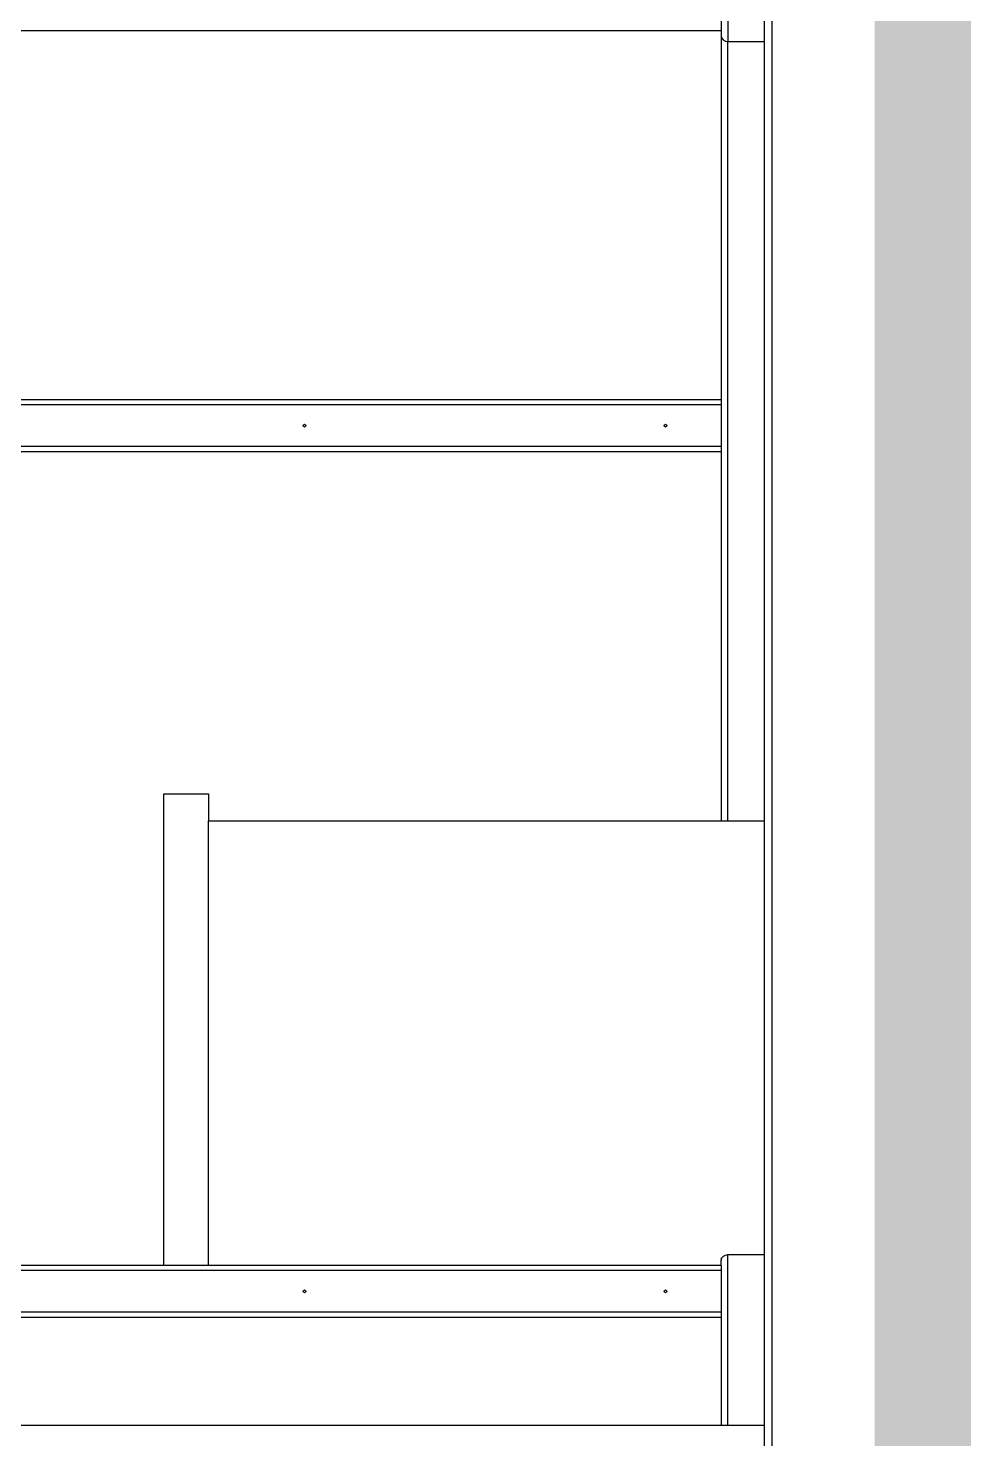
# Model space of a CAD drawing. Header units: inches. Extents: x 203 to 1065, y -1127 to 921.
# Drawn here: x 360.549 to 361.912, y 894.712 to 896.768 of the extents above; entities that cross this region are included whole.
import ezdxf

# ---------------------------------------------------------------- set-up
doc = ezdxf.new("R2010")
doc.units = ezdxf.units.IN
doc.header["$MEASUREMENT"] = 0
doc.linetypes.add('CONTINUA', pattern=[0])
for name, color, linetype in [('1-PLATEA', 3, 'Continuous'), ('CORTE PERFILES Y CERCHA', 3, 'CONTINUA'), ('CORTE PROY', 8, 'CONTINUA')]:
    doc.layers.add(name, color=color, linetype=linetype)

msp = doc.modelspace()

# ---------------------------------------------------------------- hatches: boundary and pattern name
at = {"linetype": 'ByBlock', "true_color": 0x139b48}
h = msp.add_hatch(color=114, dxfattribs=at)
h.dxf.hatch_style = 1
h.paths.add_polyline_path([(363.9322, 908.3504), (361.9322, 908.3504), (361.7822, 904.5916), (361.7822, 892.8156), (361.3322, 890.388), (361.3322, 878.612), (361.032, 864.9255), (361.032, 855.6775), (360.7822, 850.8905), (360.7822, 841.6425), (360.1822, 838.0559), (363.9322, 838.0559)])

# ---------------------------------------------------------------- linework, layer by layer
at = {"layer": '1-PLATEA', "color": 4}
msp.add_line((361.6322, 903.7916), (361.6322, 893.6156), dxfattribs=at)
at = {"layer": 'CORTE PERFILES Y CERCHA'}
msp.add_line((361.6212, 903.7336), (361.6212, 893.6916), dxfattribs=at)
at = {"layer": 'CORTE PROY', "ltscale": 0.5}
for p, q in [((361.5582, 899.1411), (361.5582, 896.7646)), ((361.568, 899.1411), (361.568, 896.7486)), ((361.5582, 894.9641), (361.5582, 894.7317)), ((361.568, 894.7317), (361.568, 894.9801)), ((361.5582, 894.9571), (359.3112, 894.9571)), ((361.5582, 894.8961), (359.3112, 894.8961))]:
    msp.add_line(p, q, dxfattribs=at)
at = {"layer": 'CORTE PROY', "color": 253, "ltscale": 0.5}
for p, q in [((361.5582, 896.7566), (361.5582, 895.6123)), ((361.568, 895.6123), (361.568, 896.7486)), ((361.5582, 896.2191), (359.3112, 896.2191)), ((361.5582, 896.1581), (359.3112, 896.1581)), ((361.5582, 894.9756), (361.5582, 894.9721))]:
    msp.add_line(p, q, dxfattribs=at)
at = {"layer": 'CORTE PROY', "ltscale": 0.5}
for points in [[(359.3112, 896.7646), (361.5582, 896.7646)], [(361.5582, 894.9641), (359.3112, 894.9641)], [(359.3112, 894.8891), (361.5582, 894.8891)], [(361.6212, 893.7515), (359.5952, 893.7515), (359.5952, 894.7317), (361.6212, 894.7317)]]:
    msp.add_lwpolyline(points, dxfattribs=at)
for points in [[(361.5582, 896.7646), (361.5582, 896.7566, 0.355123), (361.568, 896.7486), (361.6212, 896.7486)], [(361.5582, 894.9641), (361.5582, 894.9721, -0.355123), (361.568, 894.9801), (361.6212, 894.9801)]]:
    msp.add_lwpolyline(points, format="xyb", dxfattribs=at)
at = {"layer": 'CORTE PROY', "color": 253, "ltscale": 0.5}
for points in [[(361.5582, 896.2261), (359.3112, 896.2261)], [(359.3112, 896.1511), (361.5582, 896.1511)], [(360.7462, 894.9641), (360.7462, 895.6518), (360.8112, 895.6518), (360.8112, 895.6123)], [(360.8112, 894.9641), (360.8112, 895.6123), (361.6212, 895.6123), (361.6212, 895.6123)]]:
    msp.add_lwpolyline(points, dxfattribs=at)
for centre in [(360.9512, 896.1886), (361.4772, 896.1886)]:
    msp.add_circle(centre, 0.002, dxfattribs=at)
at = {"layer": 'CORTE PROY', "ltscale": 0.5}
for centre in [(360.9512, 894.9266), (361.4772, 894.9266)]:
    msp.add_circle(centre, 0.002, dxfattribs=at)

doc.saveas('drawing.dxf')
